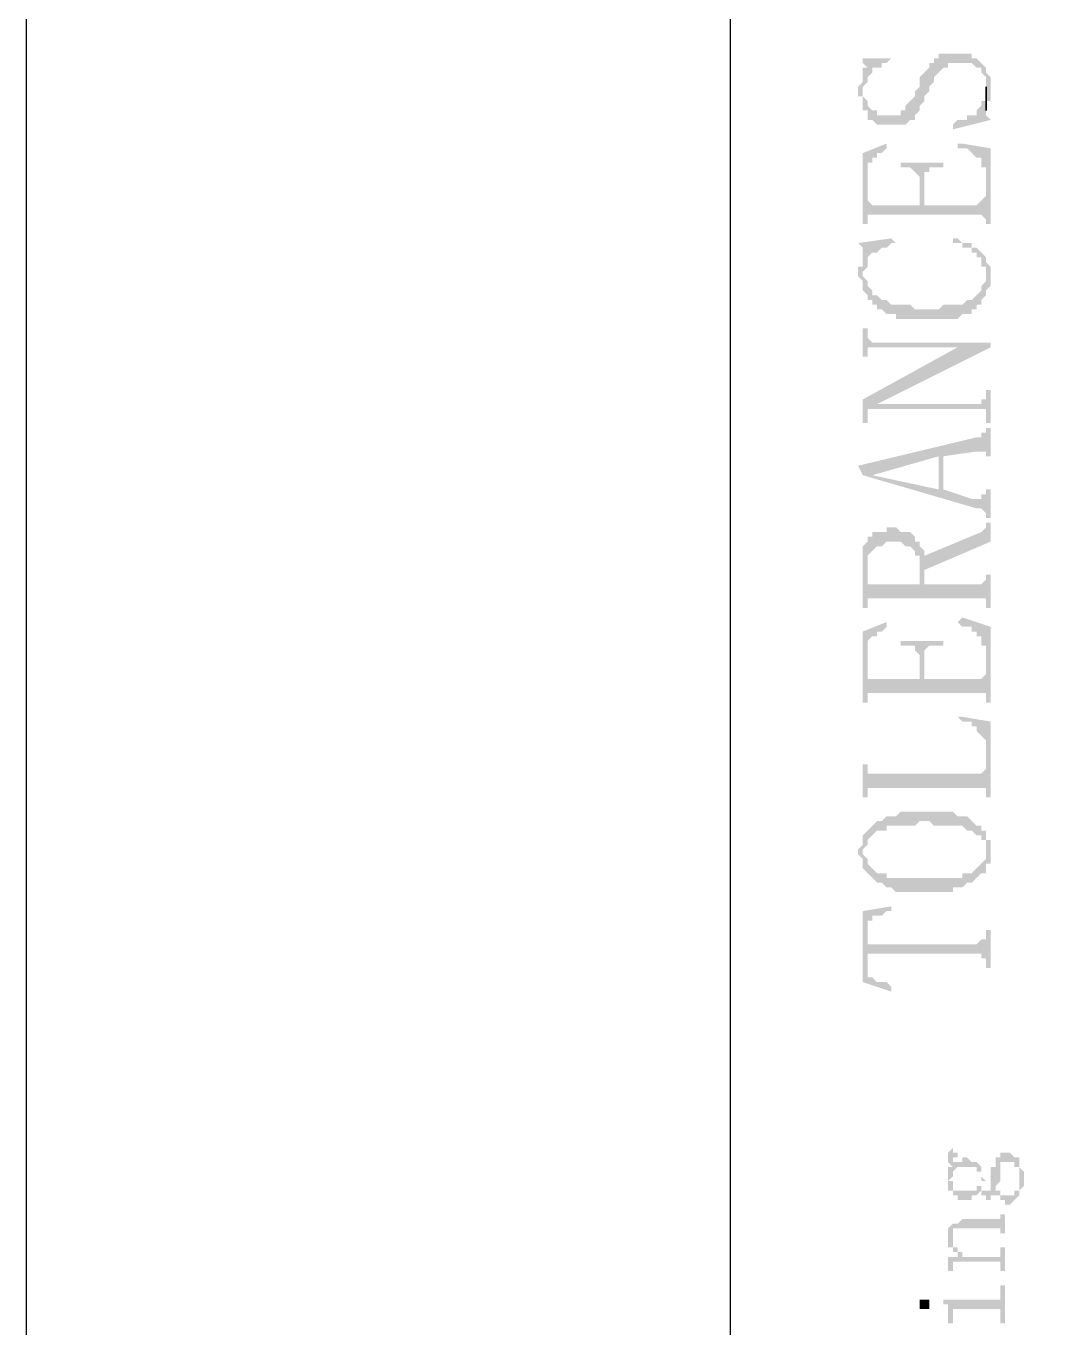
# Model space of a CAD drawing. Header units: millimetres. Extents: x 1186 to 2336, y 1181 to 1549.
# Drawn here: x 1915.52 to 1925.21, y 1264.99 to 1277.39 of the extents above; entities that cross this region are included whole.
import ezdxf

# ---------------------------------------------------------------- set-up
doc = ezdxf.new("R2010")
doc.units = ezdxf.units.MM

msp = doc.modelspace()

# ---------------------------------------------------------------- hatches: boundary and pattern name
at = {"transparency": 33554559}
for points in [[(1923.44371, 1276.76558), (1923.44371, 1276.72044), (1923.48884, 1276.72044), (1923.48884, 1276.58505), (1923.53397, 1276.58505), (1923.53397, 1276.49478), (1923.57911, 1276.49478), (1923.62424, 1276.44965), (1923.89503, 1276.44965), (1923.94016, 1276.49478), (1923.9853, 1276.49478), (1923.9853, 1276.53992), (1923.9853, 1276.53992), (1924.03043, 1276.58505), (1924.03043, 1276.63018), (1924.03043, 1276.63018), (1924.07556, 1276.67531), (1924.07556, 1276.72044), (1924.12069, 1276.76558), (1924.12069, 1276.81071), (1924.16583, 1276.85584), (1924.16583, 1276.90097), (1924.21096, 1276.94611), (1924.21096, 1276.94611), (1924.25609, 1276.99124), (1924.30122, 1276.99124), (1924.30122, 1277.03637), (1924.52688, 1277.03637), (1924.57201, 1276.99124), (1924.61715, 1276.99124), (1924.61715, 1276.94611), (1924.66228, 1276.90097), (1924.66228, 1276.63018), (1924.66228, 1276.67531), (1924.70741, 1276.67531), (1924.70741, 1276.81071), (1924.70741, 1276.90097), (1924.70741, 1276.90097), (1924.66228, 1276.94611), (1924.66228, 1276.99124), (1924.66228, 1276.99124), (1924.61715, 1277.03637), (1924.61715, 1277.03637), (1924.57201, 1277.0815), (1924.52688, 1277.0815), (1924.52688, 1277.12663), (1924.21096, 1277.12663), (1924.21096, 1277.0815), (1924.16583, 1277.0815), (1924.16583, 1277.03637), (1924.12069, 1277.03637), (1924.12069, 1276.99124), (1924.07556, 1276.94611), (1924.07556, 1276.94611), (1924.03043, 1276.90097), (1924.03043, 1276.81071), (1923.9853, 1276.76558), (1923.9853, 1276.72044), (1923.94016, 1276.67531), (1923.94016, 1276.67531), (1923.89503, 1276.63018), (1923.89503, 1276.58505), (1923.8499, 1276.58505), (1923.8499, 1276.53992), (1923.62424, 1276.53992), (1923.62424, 1276.58505), (1923.57911, 1276.58505), (1923.53397, 1276.63018), (1923.53397, 1276.67531), (1923.48884, 1276.72044), (1923.48884, 1276.94611), (1923.48884, 1276.90097), (1923.48884, 1276.85584), (1923.44371, 1276.81071)], [(1923.44371, 1277.0815), (1923.48884, 1277.0815), (1923.48884, 1277.03637), (1923.48884, 1277.03637), (1923.53397, 1276.99124), (1923.53397, 1276.85584), (1923.53397, 1276.90097), (1923.57911, 1276.94611), (1923.57911, 1276.99124), (1923.66937, 1276.99124), (1923.66937, 1277.03637), (1923.7145, 1277.03637), (1923.75964, 1277.0815), (1923.75964, 1277.0815)], [(1923.48884, 1276.94611), (1923.48884, 1276.76558), (1923.48884, 1276.81071), (1923.53397, 1276.85584), (1923.53397, 1276.99124), (1923.48884, 1276.99124)], [(1924.34635, 1276.44965), (1924.34635, 1276.40452), (1924.70741, 1276.49478), (1924.70741, 1276.49478), (1924.66228, 1276.53992), (1924.66228, 1276.72044), (1924.66228, 1276.67531), (1924.61715, 1276.67531), (1924.61715, 1276.63018), (1924.57201, 1276.58505), (1924.57201, 1276.53992), (1924.48175, 1276.53992), (1924.48175, 1276.49478), (1924.39149, 1276.49478)], [(1923.48884, 1276.17886), (1923.48884, 1275.50188), (1923.53397, 1275.50188), (1923.53397, 1275.9532), (1923.53397, 1276.08859), (1923.57911, 1276.08859), (1923.57911, 1276.13373), (1923.62424, 1276.13373), (1923.62424, 1276.17886), (1923.66937, 1276.17886), (1923.7145, 1276.22399), (1923.7145, 1276.26912)], [(1924.39149, 1276.26912), (1924.39149, 1276.22399), (1924.48175, 1276.22399), (1924.52688, 1276.17886), (1924.52688, 1276.17886), (1924.57201, 1276.13373), (1924.61715, 1276.13373), (1924.61715, 1276.04346), (1924.66228, 1276.04346), (1924.66228, 1275.50188), (1924.70741, 1275.50188), (1924.70741, 1276.22399), (1924.43662, 1276.26912)], [(1923.8499, 1276.08859), (1923.8499, 1276.04346), (1923.94016, 1276.04346), (1923.9853, 1275.99833), (1923.9853, 1275.99833), (1924.03043, 1275.9532), (1924.03043, 1275.6824), (1924.07556, 1275.90807), (1924.07556, 1275.99833), (1924.12069, 1275.99833), (1924.12069, 1276.04346), (1924.25609, 1276.04346), (1924.25609, 1276.08859)], [(1923.53397, 1275.50188), (1923.53397, 1275.59214), (1924.61715, 1275.59214), (1924.66228, 1275.54701), (1924.66228, 1275.77267), (1924.66228, 1275.77267), (1924.61715, 1275.72754), (1924.61715, 1275.72754), (1924.57201, 1275.6824), (1924.07556, 1275.6824), (1924.07556, 1275.90807), (1924.03043, 1275.6824), (1923.57911, 1275.6824), (1923.53397, 1275.72754), (1923.53397, 1275.9532)], [(1923.44371, 1275.32135), (1923.48884, 1275.27621), (1923.48884, 1274.87003), (1923.48884, 1275.05055), (1923.53397, 1275.09569), (1923.53397, 1275.14082), (1923.53397, 1275.18595), (1923.57911, 1275.23108), (1923.62424, 1275.23108), (1923.66937, 1275.27621), (1923.7145, 1275.27621), (1923.75964, 1275.32135), (1923.80477, 1275.32135), (1923.75964, 1275.36648)], [(1924.34635, 1275.32135), (1924.43662, 1275.32135), (1924.43662, 1275.27621), (1924.52688, 1275.27621), (1924.52688, 1275.23108), (1924.57201, 1275.23108), (1924.57201, 1275.18595), (1924.61715, 1275.18595), (1924.61715, 1275.09569), (1924.66228, 1275.09569), (1924.66228, 1275.00542), (1924.66228, 1275.18595), (1924.61715, 1275.23108), (1924.61715, 1275.23108), (1924.57201, 1275.27621), (1924.52688, 1275.27621), (1924.52688, 1275.32135), (1924.43662, 1275.32135), (1924.39149, 1275.36648), (1924.34635, 1275.36648)], [(1923.44371, 1275.05055), (1923.44371, 1275.00542), (1923.44371, 1275.00542), (1923.48884, 1274.96029), (1923.48884, 1274.87003), (1923.48884, 1275.23108), (1923.48884, 1275.09569), (1923.44371, 1275.09569)], [(1923.48884, 1274.87003), (1923.53397, 1274.82489), (1923.53397, 1274.77976), (1923.57911, 1274.77976), (1923.57911, 1274.73463), (1923.62424, 1274.73463), (1923.62424, 1274.6895), (1923.66937, 1274.6895), (1923.7145, 1274.64436), (1923.80477, 1274.64436), (1923.80477, 1274.59923), (1924.39149, 1274.59923), (1924.43662, 1274.64436), (1924.52688, 1274.64436), (1924.52688, 1274.6895), (1924.57201, 1274.6895), (1924.57201, 1274.73463), (1924.61715, 1274.73463), (1924.61715, 1274.77976), (1924.66228, 1274.82489), (1924.66228, 1274.87003), (1924.70741, 1274.91516), (1924.70741, 1275.00542), (1924.70741, 1275.09569), (1924.70741, 1275.09569), (1924.66228, 1275.14082), (1924.66228, 1275.18595), (1924.66228, 1275.00542), (1924.66228, 1274.96029), (1924.61715, 1274.91516), (1924.61715, 1274.87003), (1924.61715, 1274.87003), (1924.57201, 1274.82489), (1924.57201, 1274.82489), (1924.52688, 1274.77976), (1924.48175, 1274.77976), (1924.43662, 1274.73463), (1924.25609, 1274.73463), (1924.21096, 1274.6895), (1923.9853, 1274.6895), (1923.94016, 1274.73463), (1923.75964, 1274.73463), (1923.7145, 1274.77976), (1923.66937, 1274.77976), (1923.62424, 1274.82489), (1923.57911, 1274.82489), (1923.57911, 1274.87003), (1923.53397, 1274.91516), (1923.53397, 1274.96029), (1923.48884, 1275.00542), (1923.48884, 1275.00542)], [(1923.48884, 1274.50897), (1923.48884, 1274.23817), (1923.53397, 1274.23817), (1923.53397, 1274.28331), (1923.53397, 1274.32844), (1924.70741, 1274.32844), (1924.70741, 1274.37357), (1923.57911, 1274.37357), (1923.53397, 1274.4187), (1923.53397, 1274.50897)], [(1923.48884, 1273.83199), (1923.48884, 1273.60632), (1923.53397, 1273.60632), (1923.53397, 1273.69659), (1923.53397, 1273.74172), (1923.57911, 1273.74172), (1923.62424, 1273.78685), (1924.70741, 1274.32844), (1924.39149, 1274.32844)], [(1923.57911, 1273.74172), (1924.66228, 1273.74172), (1924.66228, 1273.60632), (1924.70741, 1273.60632), (1924.70741, 1273.92225), (1924.66228, 1273.92225), (1924.66228, 1273.83199), (1924.61715, 1273.83199), (1924.61715, 1273.78685), (1923.62424, 1273.78685)], [(1923.44371, 1273.20013), (1923.48884, 1273.10987), (1923.57911, 1273.10987), (1924.21096, 1273.2904), (1924.21096, 1272.97447), (1924.25609, 1273.2904), (1924.57201, 1273.33553), (1924.66228, 1273.33553), (1924.66228, 1273.2904), (1924.70741, 1273.2904), (1924.70741, 1273.56119), (1924.66228, 1273.56119), (1924.66228, 1273.51606), (1924.61715, 1273.51606), (1924.61715, 1273.47093), (1924.57201, 1273.47093)], [(1923.48884, 1273.10987), (1924.57201, 1272.79395), (1924.61715, 1272.79395), (1924.66228, 1272.74881), (1924.66228, 1272.70368), (1924.70741, 1272.70368), (1924.70741, 1272.97447), (1924.66228, 1272.97447), (1924.66228, 1272.92934), (1924.61715, 1272.92934), (1924.61715, 1272.88421), (1924.52688, 1272.88421), (1924.25609, 1272.97447), (1924.25609, 1273.2904), (1924.21096, 1272.97447), (1923.57911, 1273.10987), (1923.57911, 1273.10987)], [(1923.48884, 1272.25236), (1923.48884, 1271.84617), (1923.53397, 1271.84617), (1923.53397, 1272.29749), (1923.53397, 1272.34262), (1923.57911, 1272.38776), (1923.57911, 1272.38776), (1923.62424, 1272.43289), (1923.66937, 1272.43289), (1923.7145, 1272.47802), (1923.8499, 1272.47802), (1923.89503, 1272.43289), (1923.94016, 1272.43289), (1923.9853, 1272.38776), (1923.9853, 1272.34262), (1924.03043, 1272.34262), (1924.03043, 1272.07183), (1924.03043, 1272.47802), (1923.9853, 1272.47802), (1923.9853, 1272.52315), (1923.9853, 1272.52315), (1923.94016, 1272.56828), (1923.8499, 1272.56828), (1923.80477, 1272.61342), (1923.7145, 1272.61342), (1923.7145, 1272.56828), (1923.57911, 1272.56828), (1923.57911, 1272.52315), (1923.53397, 1272.52315), (1923.53397, 1272.47802), (1923.53397, 1272.47802), (1923.48884, 1272.43289), (1923.48884, 1272.38776), (1923.48884, 1272.29749)], [(1924.07556, 1272.34262), (1924.07556, 1272.20723), (1924.70741, 1272.47802), (1924.70741, 1272.65855), (1924.66228, 1272.65855), (1924.66228, 1272.61342), (1924.66228, 1272.61342), (1924.61715, 1272.56828), (1924.61715, 1272.56828)], [(1923.53397, 1271.8913), (1923.53397, 1271.93643), (1924.66228, 1271.93643), (1924.66228, 1271.84617), (1924.70741, 1271.84617), (1924.70741, 1272.16209), (1924.66228, 1272.16209), (1924.66228, 1272.11696), (1924.66228, 1272.11696), (1924.61715, 1272.07183), (1924.07556, 1272.07183), (1924.07556, 1272.34262), (1924.07556, 1272.38776), (1924.03043, 1272.43289), (1924.03043, 1272.07183), (1923.53397, 1272.07183), (1923.53397, 1272.11696), (1923.53397, 1272.20723)], [(1923.48884, 1271.62051), (1923.48884, 1270.94353), (1923.53397, 1270.94353), (1923.53397, 1271.43998), (1923.53397, 1271.53024), (1923.57911, 1271.57538), (1923.62424, 1271.57538), (1923.62424, 1271.62051), (1923.66937, 1271.62051), (1923.7145, 1271.66564), (1923.7145, 1271.71077)], [(1924.39149, 1271.71077), (1924.39149, 1271.71077), (1924.43662, 1271.66564), (1924.52688, 1271.66564), (1924.52688, 1271.62051), (1924.57201, 1271.62051), (1924.57201, 1271.57538), (1924.61715, 1271.57538), (1924.61715, 1271.48511), (1924.66228, 1271.48511), (1924.66228, 1270.94353), (1924.70741, 1270.94353), (1924.70741, 1271.66564), (1924.43662, 1271.75591)], [(1923.8499, 1271.53024), (1923.8499, 1271.48511), (1923.9853, 1271.48511), (1923.9853, 1271.43998), (1923.9853, 1271.43998), (1924.03043, 1271.39485), (1924.03043, 1271.16919), (1924.07556, 1271.34972), (1924.07556, 1271.43998), (1924.12069, 1271.48511), (1924.25609, 1271.48511), (1924.25609, 1271.53024)], [(1923.53397, 1270.98866), (1923.53397, 1271.03379), (1924.66228, 1271.03379), (1924.66228, 1270.98866), (1924.66228, 1271.21432), (1924.66228, 1271.21432), (1924.61715, 1271.16919), (1924.07556, 1271.16919), (1924.07556, 1271.34972), (1924.03043, 1271.16919), (1923.53397, 1271.16919), (1923.53397, 1271.39485)], [(1924.39149, 1270.80813), (1924.39149, 1270.80813), (1924.43662, 1270.763), (1924.52688, 1270.763), (1924.52688, 1270.71787), (1924.57201, 1270.71787), (1924.57201, 1270.67273), (1924.57201, 1270.67273), (1924.61715, 1270.6276), (1924.61715, 1270.6276), (1924.66228, 1270.58247), (1924.66228, 1270.04088), (1924.70741, 1270.04088), (1924.70741, 1270.763), (1924.43662, 1270.80813)], [(1923.48884, 1270.35681), (1923.48884, 1270.04088), (1923.53397, 1270.04088), (1923.53397, 1270.08602), (1923.53397, 1270.13115), (1924.66228, 1270.13115), (1924.66228, 1270.08602), (1924.66228, 1270.31168), (1924.66228, 1270.31168), (1924.61715, 1270.26654), (1923.53397, 1270.26654), (1923.53397, 1270.35681)], [(1923.48884, 1269.67983), (1923.48884, 1269.54443), (1923.48884, 1269.54443), (1923.53397, 1269.58956), (1923.53397, 1269.63469), (1923.53397, 1269.63469), (1923.57911, 1269.67983), (1923.57911, 1269.67983), (1923.62424, 1269.72496), (1923.7145, 1269.72496), (1923.7145, 1269.77009), (1923.9853, 1269.77009), (1924.03043, 1269.81522), (1924.12069, 1269.81522), (1924.16583, 1269.77009), (1924.43662, 1269.77009), (1924.48175, 1269.72496), (1924.52688, 1269.72496), (1924.57201, 1269.67983), (1924.61715, 1269.67983), (1924.61715, 1269.63469), (1924.66228, 1269.63469), (1924.66228, 1269.54443), (1924.66228, 1269.72496), (1924.61715, 1269.72496), (1924.61715, 1269.77009), (1924.57201, 1269.77009), (1924.52688, 1269.81522), (1924.52688, 1269.81522), (1924.48175, 1269.86035), (1924.39149, 1269.86035), (1924.34635, 1269.90549), (1923.8499, 1269.90549), (1923.80477, 1269.86035), (1923.7145, 1269.86035), (1923.66937, 1269.81522), (1923.62424, 1269.81522), (1923.57911, 1269.77009), (1923.57911, 1269.77009), (1923.53397, 1269.72496), (1923.53397, 1269.72496)], [(1923.44371, 1269.54443), (1923.44371, 1269.4993), (1923.48884, 1269.45416), (1923.48884, 1269.40903), (1923.48884, 1269.3639), (1923.53397, 1269.31877), (1923.53397, 1269.31877), (1923.57911, 1269.27364), (1923.57911, 1269.27364), (1923.62424, 1269.2285), (1923.66937, 1269.2285), (1923.7145, 1269.18337), (1923.75964, 1269.18337), (1923.80477, 1269.13824), (1924.34635, 1269.13824), (1924.34635, 1269.18337), (1924.43662, 1269.18337), (1924.48175, 1269.2285), (1924.52688, 1269.2285), (1924.57201, 1269.27364), (1924.57201, 1269.27364), (1924.61715, 1269.31877), (1924.66228, 1269.31877), (1924.66228, 1269.40903), (1924.70741, 1269.40903), (1924.70741, 1269.54443), (1924.70741, 1269.63469), (1924.66228, 1269.63469), (1924.66228, 1269.67983), (1924.66228, 1269.4993), (1924.66228, 1269.45416), (1924.61715, 1269.40903), (1924.61715, 1269.40903), (1924.57201, 1269.3639), (1924.57201, 1269.3639), (1924.52688, 1269.31877), (1924.43662, 1269.31877), (1924.43662, 1269.27364), (1923.7145, 1269.27364), (1923.7145, 1269.31877), (1923.62424, 1269.31877), (1923.57911, 1269.3639), (1923.57911, 1269.3639), (1923.53397, 1269.40903), (1923.53397, 1269.45416), (1923.53397, 1269.45416), (1923.48884, 1269.4993), (1923.48884, 1269.67983), (1923.48884, 1269.63469), (1923.48884, 1269.58956)], [(1923.48884, 1268.95771), (1923.53397, 1268.73205), (1923.53397, 1268.86745), (1923.57911, 1268.86745), (1923.57911, 1268.91258), (1923.66937, 1268.91258), (1923.7145, 1268.95771), (1923.75964, 1268.95771), (1923.75964, 1269.00284)], [(1923.48884, 1268.95771), (1923.48884, 1268.28073), (1923.75964, 1268.19046), (1923.75964, 1268.2356), (1923.75964, 1268.2356), (1923.7145, 1268.28073), (1923.62424, 1268.28073), (1923.57911, 1268.32586), (1923.53397, 1268.32586), (1923.53397, 1268.41612), (1923.53397, 1268.73205)], [(1923.53397, 1268.73205), (1923.53397, 1268.46126), (1923.53397, 1268.55152), (1924.61715, 1268.55152), (1924.61715, 1268.50639), (1924.66228, 1268.50639), (1924.66228, 1268.41612), (1924.70741, 1268.41612), (1924.70741, 1268.77718), (1924.66228, 1268.77718), (1924.66228, 1268.68692), (1924.61715, 1268.68692), (1924.57201, 1268.64179), (1923.53397, 1268.64179), (1923.53397, 1268.68692), (1923.53397, 1268.68692)], [(1924.30122, 1266.65597), (1924.30122, 1266.61084), (1924.30122, 1266.56571), (1924.30122, 1266.56571), (1924.34635, 1266.52057), (1924.34635, 1266.61084), (1924.39149, 1266.61084), (1924.39149, 1266.65597), (1924.34635, 1266.65597), (1924.34635, 1266.7011), (1924.34635, 1266.7011), (1924.30122, 1266.65597)], [(1924.30122, 1266.29491), (1924.34635, 1266.29491), (1924.34635, 1266.24978), (1924.39149, 1266.24978), (1924.39149, 1266.20465), (1924.52688, 1266.20465), (1924.52688, 1266.24978), (1924.57201, 1266.24978), (1924.61715, 1266.29491), (1924.61715, 1266.24978), (1924.66228, 1266.24978), (1924.66228, 1266.20465), (1924.70741, 1266.20465), (1924.70741, 1266.24978), (1924.75254, 1266.24978), (1924.75254, 1266.29491), (1924.75254, 1266.24978), (1924.79768, 1266.24978), (1924.79768, 1266.20465), (1924.84281, 1266.20465), (1924.84281, 1266.15952), (1924.88794, 1266.15952), (1924.93307, 1266.20465), (1924.93307, 1266.20465), (1924.9782, 1266.24978), (1924.9782, 1266.29491), (1924.9782, 1266.29491), (1925.02334, 1266.34004), (1925.02334, 1266.38518), (1925.02334, 1266.47544), (1925.02334, 1266.47544), (1924.9782, 1266.52057), (1924.9782, 1266.56571), (1924.9782, 1266.38518), (1924.9782, 1266.34004), (1924.9782, 1266.29491), (1924.93307, 1266.29491), (1924.93307, 1266.24978), (1924.79768, 1266.24978), (1924.79768, 1266.29491), (1924.75254, 1266.29491), (1924.75254, 1266.61084), (1924.75254, 1266.56571), (1924.75254, 1266.52057), (1924.70741, 1266.52057), (1924.70741, 1266.43031), (1924.70741, 1266.34004), (1924.70741, 1266.29491), (1924.61715, 1266.29491), (1924.61715, 1266.38518), (1924.61715, 1266.34004), (1924.57201, 1266.34004), (1924.57201, 1266.29491), (1924.34635, 1266.29491), (1924.34635, 1266.34004), (1924.34635, 1266.38518), (1924.30122, 1266.38518)], [(1924.30122, 1266.38518), (1924.30122, 1266.34004), (1924.30122, 1266.29491), (1924.30122, 1266.38518), (1924.30122, 1266.38518), (1924.34635, 1266.43031), (1924.34635, 1266.47544), (1924.34635, 1266.47544), (1924.39149, 1266.52057), (1924.57201, 1266.52057), (1924.57201, 1266.47544), (1924.61715, 1266.47544), (1924.61715, 1266.43031), (1924.61715, 1266.29491), (1924.61715, 1266.34004), (1924.61715, 1266.38518), (1924.66228, 1266.38518), (1924.61715, 1266.43031), (1924.61715, 1266.47544), (1924.61715, 1266.52057), (1924.61715, 1266.52057), (1924.57201, 1266.56571), (1924.52688, 1266.56571), (1924.48175, 1266.61084), (1924.43662, 1266.61084), (1924.43662, 1266.56571), (1924.34635, 1266.56571), (1924.34635, 1266.61084), (1924.34635, 1266.52057), (1924.30122, 1266.52057), (1924.30122, 1266.47544), (1924.30122, 1266.43031), (1924.30122, 1266.43031)], [(1924.75254, 1266.61084), (1924.75254, 1266.29491), (1924.75254, 1266.34004), (1924.75254, 1266.34004), (1924.79768, 1266.38518), (1924.79768, 1266.43031), (1924.79768, 1266.47544), (1924.79768, 1266.52057), (1924.79768, 1266.56571), (1924.93307, 1266.56571), (1924.93307, 1266.52057), (1924.9782, 1266.52057), (1924.9782, 1266.47544), (1924.9782, 1266.43031), (1924.9782, 1266.56571), (1924.9782, 1266.61084), (1924.93307, 1266.61084), (1924.88794, 1266.65597), (1924.79768, 1266.65597), (1924.79768, 1266.61084)], [(1924.30122, 1265.84359), (1924.30122, 1265.79846), (1924.30122, 1265.75333), (1924.34635, 1265.75333), (1924.34635, 1265.70819), (1924.39149, 1265.70819), (1924.39149, 1265.66306), (1924.39149, 1265.70819), (1924.39149, 1265.75333), (1924.34635, 1265.75333), (1924.34635, 1265.79846), (1924.34635, 1265.84359), (1924.34635, 1265.97899), (1924.30122, 1265.93386), (1924.30122, 1265.88872), (1924.30122, 1265.88872)], [(1924.34635, 1265.97899), (1924.34635, 1265.84359), (1924.34635, 1265.88872), (1924.34635, 1265.93386), (1924.79768, 1265.93386), (1924.79768, 1265.88872), (1924.84281, 1265.88872), (1924.84281, 1266.06925), (1924.79768, 1266.06925), (1924.79768, 1266.02412), (1924.43662, 1266.02412), (1924.39149, 1265.97899)], [(1924.30122, 1265.66306), (1924.30122, 1265.61793), (1924.30122, 1265.52767), (1924.34635, 1265.52767), (1924.34635, 1265.61793), (1924.79768, 1265.61793), (1924.79768, 1265.5728), (1924.79768, 1265.52767), (1924.84281, 1265.52767), (1924.84281, 1265.75333), (1924.79768, 1265.75333), (1924.79768, 1265.70819), (1924.79768, 1265.66306), (1924.43662, 1265.66306), (1924.43662, 1265.70819), (1924.39149, 1265.70819), (1924.39149, 1265.66306)], [(1924.25609, 1265.25687), (1924.25609, 1265.21174), (1924.30122, 1265.21174), (1924.30122, 1265.16661), (1924.30122, 1265.12148), (1924.30122, 1265.03121), (1924.34635, 1265.03121), (1924.34635, 1265.12148), (1924.34635, 1265.16661), (1924.79768, 1265.16661), (1924.79768, 1265.03121), (1924.84281, 1265.03121), (1924.84281, 1265.39227), (1924.79768, 1265.39227), (1924.79768, 1265.25687), (1924.75254, 1265.25687)], [(1924.03043, 1265.21174), (1924.03043, 1265.16661), (1924.12069, 1265.16661), (1924.12069, 1265.21174), (1924.12069, 1265.25687), (1924.03043, 1265.25687)]]:
    msp.add_hatch(color=256, dxfattribs=at).paths.add_polyline_path(points)

# ---------------------------------------------------------------- linework, layer by layer
msp.add_line((1922.22506, 1542.83599), (1922.22506, 1256.09504))
for points in [[(2335.5186, 1251.83599), (2335.5186, 1548.83599), (1915.5186, 1548.83599), (1915.5186, 1251.83599)], [(1924.66228, 1276.72044), (1924.66228, 1276.58505), (1924.66228, 1276.81071), (1924.66228, 1276.76558)]]:
    msp.add_lwpolyline(points, close=True)

doc.saveas('drawing.dxf')
